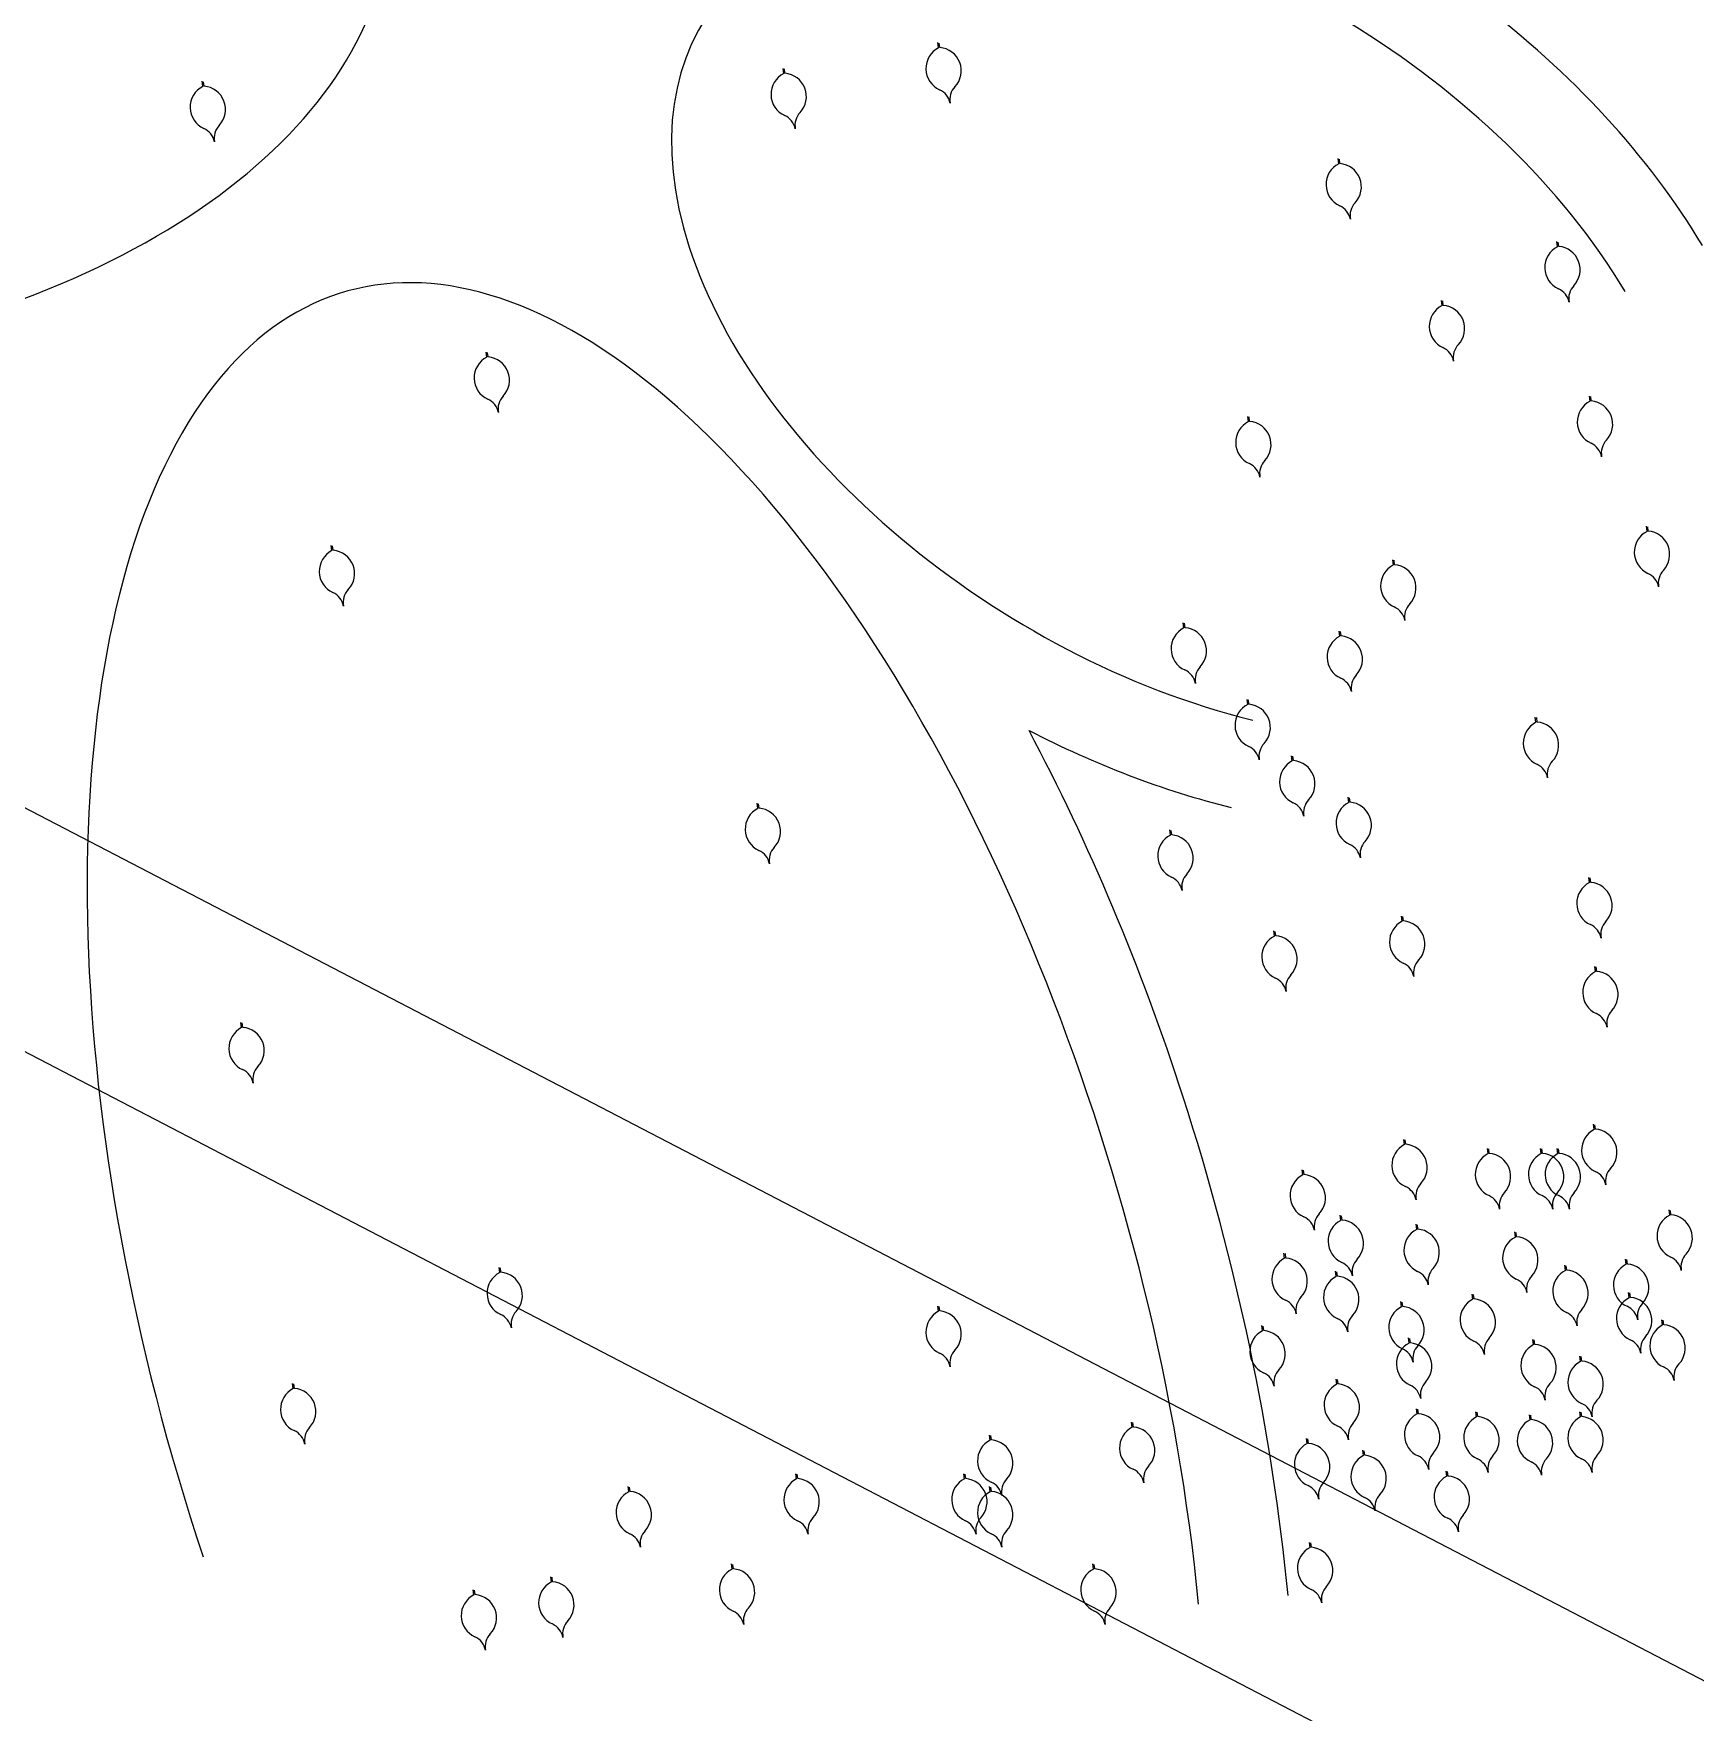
# Model space of a CAD drawing. Extents: x 3907.4 to 3911.57, y -3054.42 to -3053.7.
# Drawn here: x 3907.71505 to 3907.72273, y -3054.05795 to -3054.05019 of the extents above; entities that cross this region are included whole.
import ezdxf

# ---------------------------------------------------------------- set-up
doc = ezdxf.new("R2010")
doc.units = 0
doc.header["$LTSCALE"] = 2
doc.header["$MEASUREMENT"] = 0
doc.layers.add('ARAZİ', color=7, linetype='CONTINUOUS')
doc.layers.add('AĞAÇ', color=9, linetype='CONTINUOUS')

msp = doc.modelspace()

# ---------------------------------------------------------------- linework, layer by layer
at = {"layer": 'ARAZİ', "color": 7}
msp.add_line((3907.739140695352, -3054.067443851288), (3907.510184273352, -3053.948353011288), dxfattribs=at)
at = {"layer": 'ARAZİ'}
msp.add_line((3907.664889091847, -3054.027694965346), (3907.73865391409, -3054.06606346607), dxfattribs=at)
at = {"layer": 'AĞAÇ'}
for p, q in [((3907.719236073264, -3054.050252649279), (3907.719233048989, -3054.050228819986)), ((3907.719241857309, -3054.050251507023), (3907.719239260134, -3054.050231042997)), ((3907.718520300162, -3054.050371857955), (3907.718517275886, -3054.050348028662)), ((3907.718526084207, -3054.050370715699), (3907.718523487031, -3054.050350251673)), ((3907.715836150474, -3054.050431462358), (3907.715833126199, -3054.050407633065)), ((3907.71584193452, -3054.050430320101), (3907.715839337344, -3054.050409856075)), ((3907.721085154111, -3054.050789088646), (3907.721082129835, -3054.050765259352)), ((3907.721090938156, -3054.050787946389), (3907.72108834098, -3054.050767482363)), ((3907.722095923949, -3054.05117248381), (3907.722092899674, -3054.051148654517)), ((3907.722101707995, -3054.051171341554), (3907.722099110819, -3054.051150877528)), ((3907.7215623364, -3054.051444736687), (3907.721559312125, -3054.051420907394)), ((3907.721568120445, -3054.051443594431), (3907.72156552327, -3054.051423130405)), ((3907.717148401384, -3054.0516831543), (3907.717145377108, -3054.051659325007)), ((3907.717154185429, -3054.051682012044), (3907.717151588253, -3054.051661548018)), ((3907.722246429915, -3054.051886866344), (3907.72224340564, -3054.051863037051)), ((3907.72225221396, -3054.051885724088), (3907.722249616785, -3054.051865260062)), ((3907.720667619912, -3054.051981176185), (3907.720664595636, -3054.051957346891)), ((3907.720673403957, -3054.051980033928), (3907.720670806781, -3054.051959569902)), ((3907.722509814968, -3054.052488451498), (3907.722506790693, -3054.052464622205)), ((3907.722515599014, -3054.052487309241), (3907.722513001838, -3054.052466845216)), ((3907.716432628281, -3054.052577219823), (3907.716429604005, -3054.05255339053)), ((3907.716438412326, -3054.052576077567), (3907.716435815151, -3054.052555613541)), ((3907.721337449041, -3054.052643824964), (3907.721334424766, -3054.052619995671)), ((3907.721343233086, -3054.052642682708), (3907.721340635911, -3054.052622218682)), ((3907.720369381008, -3054.052934846111), (3907.720366356733, -3054.052911016818)), ((3907.720375165054, -3054.052933703855), (3907.720372567878, -3054.052913239829)), ((3907.721090250714, -3054.052973182738), (3907.721087226439, -3054.052949353445)), ((3907.72109603476, -3054.052972040482), (3907.721093437584, -3054.052951576456)), ((3907.720664520411, -3054.053288817413), (3907.720661496135, -3054.05326498812)), ((3907.720670304455, -3054.053287675156), (3907.72066770728, -3054.05326721113)), ((3907.721996644358, -3054.053371156921), (3907.721993620082, -3054.053347327628)), ((3907.722002428403, -3054.053370014665), (3907.721999831228, -3054.053349550639)), ((3907.720870518795, -3054.053549559168), (3907.720867494519, -3054.053525729876)), ((3907.72087630284, -3054.053548416912), (3907.720873705664, -3054.053527952886)), ((3907.718401004645, -3054.053769307362), (3907.718397980369, -3054.053745478069)), ((3907.71840678869, -3054.053768165106), (3907.718404191514, -3054.05374770108)), ((3907.721131450436, -3054.053741684515), (3907.72112842616, -3054.053717855222)), ((3907.72113723448, -3054.053740542259), (3907.721134637305, -3054.053720078233)), ((3907.720307456234, -3054.053892640303), (3907.720304431959, -3054.05386881101)), ((3907.72031324028, -3054.053891498047), (3907.720310643104, -3054.053871034021)), ((3907.722243842463, -3054.054112212108), (3907.722240818188, -3054.054088382815)), ((3907.722249626509, -3054.054111069852), (3907.722247029333, -3054.054090605826)), ((3907.721378648541, -3054.054290614356), (3907.721375624265, -3054.054266785062)), ((3907.721384432586, -3054.054289472099), (3907.721381835411, -3054.054269008073)), ((3907.720788119574, -3054.054359230634), (3907.720785095298, -3054.054335401342)), ((3907.720793903619, -3054.054358088378), (3907.720791306444, -3054.054337624352)), ((3907.722271309091, -3054.054523909521), (3907.722268284816, -3054.054500080229)), ((3907.722277093137, -3054.054522767265), (3907.722274495961, -3054.054502303239)), ((3907.716015093861, -3054.054782581823), (3907.716012069585, -3054.05475875253)), ((3907.716020877906, -3054.054781439566), (3907.71601828073, -3054.05476097554)), ((3907.722266043279, -3054.055253199138), (3907.722263019004, -3054.055229369845)), ((3907.722271827324, -3054.055252056882), (3907.722269230149, -3054.055231592856)), ((3907.721389306242, -3054.055323287062), (3907.721386281967, -3054.055299457768)), ((3907.721395090287, -3054.055322144805), (3907.721392493112, -3054.055301680779)), ((3907.72177507061, -3054.055365339868), (3907.721772046334, -3054.055341510575)), ((3907.722020556944, -3054.055365339868), (3907.722017532669, -3054.055341510575)), ((3907.722097709818, -3054.055365339868), (3907.722094685542, -3054.055341510575)), ((3907.721780854654, -3054.055364197612), (3907.721778257479, -3054.055343733586)), ((3907.722026340989, -3054.055364197612), (3907.722023743814, -3054.055343733586)), ((3907.722103493863, -3054.055364197612), (3907.722100896687, -3054.055343733586)), ((3907.720919375366, -3054.055463462908), (3907.72091635109, -3054.055439633615)), ((3907.72092515941, -3054.055462320652), (3907.720922562235, -3054.055441856626)), ((3907.721094722684, -3054.055673726678), (3907.721091698409, -3054.055649897385)), ((3907.72110050673, -3054.055672584422), (3907.721097909554, -3054.055652120396)), ((3907.722614639953, -3054.055649215662), (3907.722611615678, -3054.055625386369)), ((3907.722620423998, -3054.055648073406), (3907.722617826823, -3054.05562760938)), ((3907.721445417544, -3054.055715779485), (3907.721442393268, -3054.055691950191)), ((3907.721451201588, -3054.055714637228), (3907.721448604413, -3054.055694173202)), ((3907.721901320705, -3054.055750823446), (3907.72189829643, -3054.055726994153)), ((3907.721907104751, -3054.05574968119), (3907.721904507575, -3054.055729217164)), ((3907.720835208635, -3054.055848946618), (3907.720832184359, -3054.055825117324)), ((3907.72084099268, -3054.055847804361), (3907.720838395504, -3054.055827340335)), ((3907.722132779326, -3054.055905016982), (3907.72212975505, -3054.055881187689)), ((3907.722138563371, -3054.055903874726), (3907.722135966195, -3054.0558834107)), ((3907.722413335169, -3054.055876981734), (3907.722410310893, -3054.055853152441)), ((3907.722419119214, -3054.055875839478), (3907.722416522038, -3054.055855375452)), ((3907.717208049253, -3054.055915064959), (3907.717205024977, -3054.055891235666)), ((3907.717213833298, -3054.055913922703), (3907.717211236122, -3054.055893458677)), ((3907.721073680891, -3054.055933052099), (3907.721070656616, -3054.055909222806)), ((3907.721079464936, -3054.055931909843), (3907.721076867761, -3054.055911445817)), ((3907.721704931593, -3054.056038183984), (3907.721701907318, -3054.056014354691)), ((3907.721710715638, -3054.056037041728), (3907.721708118463, -3054.056016577702)), ((3907.722427362884, -3054.056031175271), (3907.722424338608, -3054.056007345977)), ((3907.722433146929, -3054.056030033014), (3907.722430549753, -3054.056009568988)), ((3907.719236073264, -3054.056093878037), (3907.719233048989, -3054.056070048744)), ((3907.719241857309, -3054.056092735781), (3907.719239260134, -3054.056072271755)), ((3907.721375278527, -3054.056073227946), (3907.721372254252, -3054.056049398653)), ((3907.721381062573, -3054.05607208569), (3907.721378465397, -3054.056051621664)), ((3907.720733186539, -3054.056184422273), (3907.720730162263, -3054.05616059298)), ((3907.720738970584, -3054.056183280017), (3907.720736373408, -3054.056162815991)), ((3907.72258166863, -3054.056157333428), (3907.722578644355, -3054.056133504135)), ((3907.722587452675, -3054.056156191172), (3907.7225848555, -3054.056135727146)), ((3907.721410348036, -3054.056241439041), (3907.72140732376, -3054.056217609747)), ((3907.721416132081, -3054.056240296784), (3907.721413534905, -3054.056219832758)), ((3907.721985487437, -3054.056248447755), (3907.721982463161, -3054.056224618461)), ((3907.721991271481, -3054.056247305498), (3907.721988674306, -3054.056226841472)), ((3907.722202918342, -3054.056325544522), (3907.722199894066, -3054.056301715229)), ((3907.722208702387, -3054.056324402266), (3907.722206105212, -3054.05630393824)), ((3907.716253684895, -3054.056451504325), (3907.716250660619, -3054.056427675032)), ((3907.7210765174, -3054.056431440669), (3907.721073493125, -3054.056407611376)), ((3907.721082301445, -3054.056430298413), (3907.72107970427, -3054.056409834387)), ((3907.71625946894, -3054.056450362069), (3907.716256871764, -3054.056429898043)), ((3907.721447314891, -3054.056568673096), (3907.721444290615, -3054.056544843803)), ((3907.721453098935, -3054.05656753084), (3907.72145050176, -3054.056547066814)), ((3907.721721979624, -3054.056582396326), (3907.721718955348, -3054.056558567033)), ((3907.721727763669, -3054.056581254069), (3907.721725166494, -3054.056560790043)), ((3907.72196917773, -3054.056596119556), (3907.721966153454, -3054.056572290262)), ((3907.721974961775, -3054.056594977299), (3907.721972364599, -3054.056574513274)), ((3907.722202642742, -3054.056582396326), (3907.722199618467, -3054.056558567033)), ((3907.722208426787, -3054.056581254069), (3907.722205829612, -3054.056560790043)), ((3907.720130789974, -3054.056630317404), (3907.720127765699, -3054.05660648811)), ((3907.720136574019, -3054.056629175147), (3907.720133976844, -3054.056608711121)), ((3907.71947466452, -3054.056689921807), (3907.719471640244, -3054.056666092513)), ((3907.719480448565, -3054.05668877955), (3907.719477851389, -3054.056668315524)), ((3907.720939185144, -3054.056705905524), (3907.720936160868, -3054.056682076231)), ((3907.720944969189, -3054.056704763268), (3907.720942372014, -3054.056684299242)), ((3907.721200116564, -3054.056760798573), (3907.721197092288, -3054.05673696928)), ((3907.721205900609, -3054.056759656317), (3907.721203303433, -3054.056739192291)), ((3907.71857994781, -3054.056868734885), (3907.718576923534, -3054.056844905592)), ((3907.718585731855, -3054.056867592629), (3907.718583134679, -3054.056847128603)), ((3907.719355369003, -3054.056868734885), (3907.719352344727, -3054.056844905592)), ((3907.719361153047, -3054.056867592629), (3907.719358555872, -3054.056847128603)), ((3907.721584647147, -3054.056856861312), (3907.721581622871, -3054.056833032018)), ((3907.721590431192, -3054.056855719055), (3907.721587834016, -3054.056835255029)), ((3907.717804526838, -3054.056928339288), (3907.717801502562, -3054.056904509995)), ((3907.717810310883, -3054.056927197032), (3907.717807713708, -3054.056906733006)), ((3907.71947466452, -3054.056928339288), (3907.719471640244, -3054.056904509995)), ((3907.719480448565, -3054.056927197032), (3907.719477851389, -3054.056906733006)), ((3907.720952918237, -3054.057186219216), (3907.720949893961, -3054.057162389923)), ((3907.720958702282, -3054.05718507696), (3907.720956105107, -3054.057164612934)), ((3907.718281709127, -3054.057285965576), (3907.718278684852, -3054.057262136283)), ((3907.718287493173, -3054.05728482332), (3907.718284895997, -3054.057264359294)), ((3907.719951846588, -3054.057285965576), (3907.719948822312, -3054.057262136283)), ((3907.719957630633, -3054.05728482332), (3907.719955033458, -3054.057264359294)), ((3907.717446640287, -3054.057345569979), (3907.717443616011, -3054.057321740686)), ((3907.717452424332, -3054.057344427723), (3907.717449827157, -3054.057323963697)), ((3907.717088753736, -3054.057405174251), (3907.71708572946, -3054.057381344958)), ((3907.717094537781, -3054.057404031995), (3907.717091940605, -3054.057383567969))]:
    msp.add_line(p, q, dxfattribs=at)
for centre, radius, start, end in [((3907.719285138073, -3054.050348670024), 0.0001078301389786131, 117.0661848723325, 245.5617558112027), ((3907.719232977455, -3054.05035897091), 0.0001078301389786131, 316.7807498823022, 85.276320846058), ((3907.718569364971, -3054.050467878699), 0.0001078301389786131, 117.0661848723325, 245.5617558112027), ((3907.718517204353, -3054.050478179586), 0.0001078301389786131, 316.7807498823022, 85.276320846058), ((3907.715885215284, -3054.050527483102), 0.0001078301389786131, 117.0661848723325, 245.5617558112027), ((3907.715833054665, -3054.050537783989), 0.0001078301389786131, 316.7807498823022, 85.276320846058), ((3907.719204675745, -3054.050525733992), 8.665851140014274e-05, 11.1712527772592, 65.56175581120272), ((3907.719374708841, -3054.050492155179), 8.665851140014274e-05, 136.7807498823022, 191.1712527772592), ((3907.718488902642, -3054.050644942667), 8.665851140014274e-05, 11.1712527772592, 65.56175581120272), ((3907.718658935738, -3054.050611363855), 8.665851140014274e-05, 136.7807498823022, 191.1712527772592), ((3907.715804752955, -3054.05070454707), 8.665851140014274e-05, 11.1712527772592, 65.56175581120272), ((3907.715974786051, -3054.050670968258), 8.665851140014274e-05, 136.7807498823022, 191.1712527772592), ((3907.72113421892, -3054.05088510939), 0.0001078301389786131, 117.0661848723325, 245.5617558112027), ((3907.721082058302, -3054.050895410277), 0.0001078301389786131, 316.7807498823022, 85.276320846058), ((3907.721053756591, -3054.051062173358), 8.665851140014274e-05, 11.1712527772592, 65.56175581120272), ((3907.721223789687, -3054.051028594546), 8.665851140014274e-05, 136.7807498823022, 191.1712527772592), ((3907.722144988758, -3054.051268504555), 0.0001078301389786131, 117.0661848723325, 245.5617558112027), ((3907.72209282814, -3054.051278805441), 0.0001078301389786131, 316.7807498823022, 85.276320846058), ((3907.72206452643, -3054.051445568522), 8.665851140014274e-05, 11.1712527772592, 65.56175581120272), ((3907.722234559526, -3054.05141198971), 8.665851140014274e-05, 136.7807498823022, 191.1712527772592), ((3907.721611401209, -3054.051540757432), 0.0001078301389786131, 117.0661848723325, 245.5617558112027), ((3907.721559240591, -3054.051551058319), 0.0001078301389786131, 316.7807498823022, 85.276320846058), ((3907.717197466193, -3054.051779175044), 0.0001078301389786131, 117.0661848723325, 245.5617558112027), ((3907.717145305574, -3054.051789475931), 0.0001078301389786131, 316.7807498823022, 85.276320846058), ((3907.721530938881, -3054.0517178214), 8.665851140014274e-05, 11.1712527772592, 65.56175581120272), ((3907.721700971977, -3054.051684242587), 8.665851140014274e-05, 136.7807498823022, 191.1712527772592), ((3907.717117003864, -3054.051956239012), 8.665851140014274e-05, 11.1712527772592, 65.56175581120272), ((3907.71728703696, -3054.0519226602), 8.665851140014274e-05, 136.7807498823022, 191.1712527772592), ((3907.722295494724, -3054.051982887088), 0.0001078301389786131, 117.0661848723325, 245.5617558112027), ((3907.722243334106, -3054.051993187975), 0.0001078301389786131, 316.7807498823022, 85.276320846058), ((3907.720716684721, -3054.052077196929), 0.0001078301389786131, 117.0661848723325, 245.5617558112027), ((3907.720664524103, -3054.052087497816), 0.0001078301389786131, 316.7807498823022, 85.276320846058), ((3907.722215032396, -3054.052159951056), 8.665851140014274e-05, 11.1712527772592, 65.56175581120272), ((3907.722385065492, -3054.052126372244), 8.665851140014274e-05, 136.7807498823022, 191.1712527772592), ((3907.720636222392, -3054.052254260897), 8.665851140014274e-05, 11.1712527772592, 65.56175581120272), ((3907.720806255488, -3054.052220682085), 8.665851140014274e-05, 136.7807498823022, 191.1712527772592), ((3907.722558879777, -3054.052584472242), 0.0001078301389786131, 117.0661848723325, 245.5617558112027), ((3907.722506719159, -3054.052594773129), 0.0001078301389786131, 316.7807498823022, 85.276320846058), ((3907.71648169309, -3054.052673240568), 0.0001078301389786131, 117.0661848723325, 245.5617558112027), ((3907.716429532472, -3054.052683541454), 0.0001078301389786131, 316.7807498823022, 85.276320846058), ((3907.72138651385, -3054.052739845709), 0.0001078301389786131, 117.0661848723325, 245.5617558112027), ((3907.721334353232, -3054.052750146595), 0.0001078301389786131, 316.7807498823022, 85.276320846058), ((3907.722478417449, -3054.05276153621), 8.665851140014274e-05, 11.1712527772592, 65.56175581120272), ((3907.722648450545, -3054.052727957398), 8.665851140014274e-05, 136.7807498823022, 191.1712527772592), ((3907.716401230762, -3054.052850304536), 8.665851140014274e-05, 11.1712527772592, 65.56175581120272), ((3907.716571263858, -3054.052816725723), 8.665851140014274e-05, 136.7807498823022, 191.1712527772592), ((3907.721306051521, -3054.052916909677), 8.665851140014274e-05, 11.1712527772592, 65.56175581120272), ((3907.721476084617, -3054.052883330864), 8.665851140014274e-05, 136.7807498823022, 191.1712527772592), ((3907.720418445817, -3054.053030866856), 0.0001078301389786131, 117.0661848723325, 245.5617558112027), ((3907.720366285199, -3054.053041167742), 0.0001078301389786131, 316.7807498823022, 85.276320846058), ((3907.721139315523, -3054.053069203482), 0.0001078301389786131, 117.0661848723325, 245.5617558112027), ((3907.721087154905, -3054.053079504369), 0.0001078301389786131, 316.7807498823022, 85.276320846058), ((3907.720337983489, -3054.053207930824), 8.665851140014274e-05, 11.1712527772592, 65.56175581120272), ((3907.720508016585, -3054.053174352011), 8.665851140014274e-05, 136.7807498823022, 191.1712527772592), ((3907.721058853195, -3054.053246267451), 8.665851140014274e-05, 11.1712527772592, 65.56175581120272), ((3907.721228886291, -3054.053212688638), 8.665851140014274e-05, 136.7807498823022, 191.1712527772592), ((3907.72071358522, -3054.053384838157), 0.0001078301389786131, 117.0661848723325, 245.5617558112027), ((3907.720661424602, -3054.053395139043), 0.0001078301389786131, 316.7807498823022, 85.276320846058), ((3907.722045709167, -3054.053467177666), 0.0001078301389786131, 117.0661848723325, 245.5617558112027), ((3907.721993548549, -3054.053477478552), 0.0001078301389786131, 316.7807498823022, 85.276320846058), ((3907.720803155987, -3054.053528323313), 8.665851140014274e-05, 136.7807498823022, 191.1712527772592), ((3907.720633122891, -3054.053561902125), 8.665851140014274e-05, 11.1712527772592, 65.56175581120272), ((3907.720919583604, -3054.053645579913), 0.0001078301389786131, 117.0661848723325, 245.5617558112027), ((3907.720867422986, -3054.0536558808), 0.0001078301389786131, 316.7807498823022, 85.276320846058), ((3907.722135279934, -3054.053610662821), 8.665851140014274e-05, 136.7807498823022, 191.1712527772592), ((3907.721965246838, -3054.053644241634), 8.665851140014274e-05, 11.1712527772592, 65.56175581120272), ((3907.718450069454, -3054.053865328107), 0.0001078301389786131, 117.0661848723325, 245.5617558112027), ((3907.718397908836, -3054.053875628993), 0.0001078301389786131, 316.7807498823022, 85.276320846058), ((3907.720839121275, -3054.053822643881), 8.665851140014274e-05, 11.1712527772592, 65.56175581120272), ((3907.721009154371, -3054.053789065068), 8.665851140014274e-05, 136.7807498823022, 191.1712527772592), ((3907.721180515245, -3054.053837705259), 0.0001078301389786131, 117.0661848723325, 245.5617558112027), ((3907.721128354627, -3054.053848006146), 0.0001078301389786131, 316.7807498823022, 85.276320846058), ((3907.720356521044, -3054.053988661047), 0.0001078301389786131, 117.0661848723325, 245.5617558112027), ((3907.720304360425, -3054.053998961934), 0.0001078301389786131, 316.7807498823022, 85.276320846058), ((3907.721100052916, -3054.054014769227), 8.665851140014274e-05, 11.1712527772592, 65.56175581120272), ((3907.721270086012, -3054.053981190415), 8.665851140014274e-05, 136.7807498823022, 191.1712527772592), ((3907.718369607125, -3054.054042392075), 8.665851140014274e-05, 11.1712527772592, 65.56175581120272), ((3907.718539640221, -3054.054008813262), 8.665851140014274e-05, 136.7807498823022, 191.1712527772592), ((3907.720276058715, -3054.054165725015), 8.665851140014274e-05, 11.1712527772592, 65.56175581120272), ((3907.720446091811, -3054.054132146203), 8.665851140014274e-05, 136.7807498823022, 191.1712527772592), ((3907.722292907272, -3054.054208232853), 0.0001078301389786131, 117.0661848723325, 245.5617558112027), ((3907.722240746654, -3054.054218533739), 0.0001078301389786131, 316.7807498823022, 85.276320846058), ((3907.72142771335, -3054.0543866351), 0.0001078301389786131, 117.0661848723325, 245.5617558112027), ((3907.721375552732, -3054.054396935986), 0.0001078301389786131, 316.7807498823022, 85.276320846058), ((3907.722212444944, -3054.054385296821), 8.665851140014274e-05, 11.1712527772592, 65.56175581120272), ((3907.722382478039, -3054.054351718008), 8.665851140014274e-05, 136.7807498823022, 191.1712527772592), ((3907.720837184383, -3054.054455251379), 0.0001078301389786131, 117.0661848723325, 245.5617558112027), ((3907.720785023765, -3054.054465552266), 0.0001078301389786131, 316.7807498823022, 85.276320846058), ((3907.721347251022, -3054.054563699068), 8.665851140014274e-05, 11.1712527772592, 65.56175581120272), ((3907.721517284117, -3054.054530120256), 8.665851140014274e-05, 136.7807498823022, 191.1712527772592), ((3907.720756722054, -3054.054632315347), 8.665851140014274e-05, 11.1712527772592, 65.56175581120272), ((3907.72092675515, -3054.054598736534), 8.665851140014274e-05, 136.7807498823022, 191.1712527772592), ((3907.7223203739, -3054.054619930266), 0.0001078301389786131, 117.0661848723325, 245.5617558112027), ((3907.722268213282, -3054.054630231152), 0.0001078301389786131, 316.7807498823022, 85.276320846058), ((3907.722239911572, -3054.054796994234), 8.665851140014274e-05, 11.1712527772592, 65.56175581120272), ((3907.722409944668, -3054.054763415421), 8.665851140014274e-05, 136.7807498823022, 191.1712527772592), ((3907.71606415867, -3054.054878602567), 0.0001078301389786131, 117.0661848723325, 245.5617558112027), ((3907.716011998052, -3054.054888903454), 0.0001078301389786131, 316.7807498823022, 85.276320846058), ((3907.715983696341, -3054.055055666535), 8.665851140014274e-05, 11.1712527772592, 65.56175581120272), ((3907.716153729437, -3054.055022087723), 8.665851140014274e-05, 136.7807498823022, 191.1712527772592), ((3907.722315108088, -3054.055349219883), 0.0001078301389786131, 117.0661848723325, 245.5617558112027), ((3907.72226294747, -3054.055359520769), 0.0001078301389786131, 316.7807498823022, 85.276320846058), ((3907.721438371052, -3054.055419307806), 0.0001078301389786131, 117.0661848723325, 245.5617558112027), ((3907.721386210433, -3054.055429608693), 0.0001078301389786131, 316.7807498823022, 85.276320846058), ((3907.721824135419, -3054.055461360612), 0.0001078301389786131, 117.0661848723325, 245.5617558112027), ((3907.7217719748, -3054.055471661499), 0.0001078301389786131, 316.7807498823022, 85.276320846058), ((3907.722069621754, -3054.055461360612), 0.0001078301389786131, 117.0661848723325, 245.5617558112027), ((3907.722017461135, -3054.055471661499), 0.0001078301389786131, 316.7807498823022, 85.276320846058), ((3907.722146774627, -3054.055461360612), 0.0001078301389786131, 117.0661848723325, 245.5617558112027), ((3907.722094614009, -3054.055471661499), 0.0001078301389786131, 316.7807498823022, 85.276320846058), ((3907.720968440175, -3054.055559483653), 0.0001078301389786131, 117.0661848723325, 245.5617558112027), ((3907.720916279557, -3054.055569784539), 0.0001078301389786131, 316.7807498823022, 85.276320846058), ((3907.72223464576, -3054.055526283851), 8.665851140014274e-05, 11.1712527772592, 65.56175581120272), ((3907.722404678856, -3054.055492705038), 8.665851140014274e-05, 136.7807498823022, 191.1712527772592), ((3907.721357908722, -3054.055596371774), 8.665851140014274e-05, 11.1712527772592, 65.56175581120272), ((3907.721527941819, -3054.055562792962), 8.665851140014274e-05, 136.7807498823022, 191.1712527772592), ((3907.72174367309, -3054.05563842458), 8.665851140014274e-05, 11.1712527772592, 65.56175581120272), ((3907.721913706186, -3054.055604845768), 8.665851140014274e-05, 136.7807498823022, 191.1712527772592), ((3907.721989159425, -3054.05563842458), 8.665851140014274e-05, 11.1712527772592, 65.56175581120272), ((3907.722159192521, -3054.055604845768), 8.665851140014274e-05, 136.7807498823022, 191.1712527772592), ((3907.722066312298, -3054.05563842458), 8.665851140014274e-05, 11.1712527772592, 65.56175581120272), ((3907.722236345394, -3054.055604845768), 8.665851140014274e-05, 136.7807498823022, 191.1712527772592), ((3907.721058010942, -3054.055702968808), 8.665851140014274e-05, 136.7807498823022, 191.1712527772592), ((3907.722663704762, -3054.055745236406), 0.0001078301389786131, 117.0661848723325, 245.5617558112027), ((3907.722611544144, -3054.055755537293), 0.0001078301389786131, 316.7807498823022, 85.276320846058), ((3907.720887977846, -3054.055736547621), 8.665851140014274e-05, 11.1712527772592, 65.56175581120272), ((3907.721143787493, -3054.055769747423), 0.0001078301389786131, 117.0661848723325, 245.5617558112027), ((3907.721091626875, -3054.055780048309), 0.0001078301389786131, 316.7807498823022, 85.276320846058), ((3907.721494482353, -3054.055811800229), 0.0001078301389786131, 117.0661848723325, 245.5617558112027), ((3907.721442321735, -3054.055822101116), 0.0001078301389786131, 316.7807498823022, 85.276320846058), ((3907.721950385514, -3054.055846844191), 0.0001078301389786131, 117.0661848723325, 245.5617558112027), ((3907.721898224896, -3054.055857145077), 0.0001078301389786131, 316.7807498823022, 85.276320846058), ((3907.720884273444, -3054.055944967362), 0.0001078301389786131, 117.0661848723325, 245.5617558112027), ((3907.720832112826, -3054.055955268248), 0.0001078301389786131, 316.7807498823022, 85.276320846058), ((3907.721063325165, -3054.055946811391), 8.665851140014274e-05, 11.1712527772592, 65.56175581120272), ((3907.721233358261, -3054.055913232578), 8.665851140014274e-05, 136.7807498823022, 191.1712527772592), ((3907.722462399978, -3054.055973002479), 0.0001078301389786131, 117.0661848723325, 245.5617558112027), ((3907.72241023936, -3054.055983303365), 0.0001078301389786131, 316.7807498823022, 85.276320846058), ((3907.722583242434, -3054.055922300375), 8.665851140014274e-05, 11.1712527772592, 65.56175581120272), ((3907.72275327553, -3054.055888721562), 8.665851140014274e-05, 136.7807498823022, 191.1712527772592), ((3907.717257114062, -3054.056011085703), 0.0001078301389786131, 117.0661848723325, 245.5617558112027), ((3907.717204953444, -3054.05602138659), 0.0001078301389786131, 316.7807498823022, 85.276320846058), ((3907.7211227457, -3054.056029072844), 0.0001078301389786131, 117.0661848723325, 245.5617558112027), ((3907.721070585082, -3054.05603937373), 0.0001078301389786131, 316.7807498823022, 85.276320846058), ((3907.721414020024, -3054.055988864197), 8.665851140014274e-05, 11.1712527772592, 65.56175581120272), ((3907.72158405312, -3054.055955285385), 8.665851140014274e-05, 136.7807498823022, 191.1712527772592), ((3907.721869923186, -3054.056023908159), 8.665851140014274e-05, 11.1712527772592, 65.56175581120272), ((3907.722039956282, -3054.055990329346), 8.665851140014274e-05, 136.7807498823022, 191.1712527772592), ((3907.722181844135, -3054.056001037727), 0.0001078301389786131, 117.0661848723325, 245.5617558112027), ((3907.722129683517, -3054.056011338613), 0.0001078301389786131, 316.7807498823022, 85.276320846058), ((3907.720973844211, -3054.056088452518), 8.665851140014274e-05, 136.7807498823022, 191.1712527772592), ((3907.721753996403, -3054.056134204729), 0.0001078301389786131, 117.0661848723325, 245.5617558112027), ((3907.721701835784, -3054.056144505616), 0.0001078301389786131, 316.7807498823022, 85.276320846058), ((3907.722476427693, -3054.056127196015), 0.0001078301389786131, 117.0661848723325, 245.5617558112027), ((3907.722424267075, -3054.056137496902), 0.0001078301389786131, 316.7807498823022, 85.276320846058), ((3907.717176651733, -3054.056188149671), 8.665851140014274e-05, 11.1712527772592, 65.56175581120272), ((3907.717346684829, -3054.056154570859), 8.665851140014274e-05, 136.7807498823022, 191.1712527772592), ((3907.719285138073, -3054.056189898782), 0.0001078301389786131, 117.0661848723325, 245.5617558112027), ((3907.719232977455, -3054.056200199668), 0.0001078301389786131, 316.7807498823022, 85.276320846058), ((3907.720803811115, -3054.05612203133), 8.665851140014274e-05, 11.1712527772592, 65.56175581120272), ((3907.721212316468, -3054.056172557999), 8.665851140014274e-05, 136.7807498823022, 191.1712527772592), ((3907.721424343337, -3054.05616924869), 0.0001078301389786131, 117.0661848723325, 245.5617558112027), ((3907.721372182718, -3054.056179549577), 0.0001078301389786131, 316.7807498823022, 85.276320846058), ((3907.722101381806, -3054.056178101695), 8.665851140014274e-05, 11.1712527772592, 65.56175581120272), ((3907.722271414902, -3054.056144522882), 8.665851140014274e-05, 136.7807498823022, 191.1712527772592), ((3907.722381937649, -3054.056150066447), 8.665851140014274e-05, 11.1712527772592, 65.56175581120272), ((3907.722551970745, -3054.056116487634), 8.665851140014274e-05, 136.7807498823022, 191.1712527772592), ((3907.720782251348, -3054.056280443018), 0.0001078301389786131, 117.0661848723325, 245.5617558112027), ((3907.720730090729, -3054.056290743904), 0.0001078301389786131, 316.7807498823022, 85.276320846058), ((3907.721042283371, -3054.056206136812), 8.665851140014274e-05, 11.1712527772592, 65.56175581120272), ((3907.722630733439, -3054.056253354172), 0.0001078301389786131, 117.0661848723325, 245.5617558112027), ((3907.722578572821, -3054.056263655059), 0.0001078301389786131, 316.7807498823022, 85.276320846058), ((3907.721459412845, -3054.056337459785), 0.0001078301389786131, 117.0661848723325, 245.5617558112027), ((3907.721343881008, -3054.056346312659), 8.665851140014274e-05, 11.1712527772592, 65.56175581120272), ((3907.721407252227, -3054.056347760672), 0.0001078301389786131, 316.7807498823022, 85.276320846058), ((3907.721513914104, -3054.056312733846), 8.665851140014274e-05, 136.7807498823022, 191.1712527772592), ((3907.721673534073, -3054.056311268697), 8.665851140014274e-05, 11.1712527772592, 65.56175581120272), ((3907.72184356717, -3054.056277689884), 8.665851140014274e-05, 136.7807498823022, 191.1712527772592), ((3907.722034552246, -3054.056344468499), 0.0001078301389786131, 117.0661848723325, 245.5617558112027), ((3907.721982391627, -3054.056354769386), 0.0001078301389786131, 316.7807498823022, 85.276320846058), ((3907.722395965364, -3054.056304259983), 8.665851140014274e-05, 11.1712527772592, 65.56175581120272), ((3907.72256599846, -3054.056270681171), 8.665851140014274e-05, 136.7807498823022, 191.1712527772592), ((3907.719204675745, -3054.05636696275), 8.665851140014274e-05, 11.1712527772592, 65.56175581120272), ((3907.719374708841, -3054.056333383937), 8.665851140014274e-05, 136.7807498823022, 191.1712527772592), ((3907.722251983151, -3054.056421565267), 0.0001078301389786131, 117.0661848723325, 245.5617558112027), ((3907.722199822533, -3054.056431866154), 0.0001078301389786131, 316.7807498823022, 85.276320846058), ((3907.722720304207, -3054.056396839328), 8.665851140014274e-05, 136.7807498823022, 191.1712527772592), ((3907.720701789019, -3054.056457506986), 8.665851140014274e-05, 11.1712527772592, 65.56175581120272), ((3907.720871822115, -3054.056423928173), 8.665851140014274e-05, 136.7807498823022, 191.1712527772592), ((3907.721548983612, -3054.056480944941), 8.665851140014274e-05, 136.7807498823022, 191.1712527772592), ((3907.722124123013, -3054.056487953655), 8.665851140014274e-05, 136.7807498823022, 191.1712527772592), ((3907.722550271111, -3054.05643041814), 8.665851140014274e-05, 11.1712527772592, 65.56175581120272), ((3907.716302749704, -3054.05654752507), 0.0001078301389786131, 117.0661848723325, 245.5617558112027), ((3907.716250589086, -3054.056557825956), 0.0001078301389786131, 316.7807498823022, 85.276320846058), ((3907.721125582209, -3054.056527461413), 0.0001078301389786131, 117.0661848723325, 245.5617558112027), ((3907.721073421591, -3054.0565377623), 0.0001078301389786131, 316.7807498823022, 85.276320846058), ((3907.721378950516, -3054.056514523753), 8.665851140014274e-05, 11.1712527772592, 65.56175581120272), ((3907.721954089917, -3054.056521532467), 8.665851140014274e-05, 11.1712527772592, 65.56175581120272), ((3907.722341553918, -3054.056565050422), 8.665851140014274e-05, 136.7807498823022, 191.1712527772592), ((3907.7214963797, -3054.056664693841), 0.0001078301389786131, 117.0661848723325, 245.5617558112027), ((3907.721444219081, -3054.056674994727), 0.0001078301389786131, 316.7807498823022, 85.276320846058), ((3907.721771044433, -3054.056678417071), 0.0001078301389786131, 117.0661848723325, 245.5617558112027), ((3907.721718883815, -3054.056688717957), 0.0001078301389786131, 316.7807498823022, 85.276320846058), ((3907.722251707551, -3054.056678417071), 0.0001078301389786131, 117.0661848723325, 245.5617558112027), ((3907.722171520822, -3054.056598629235), 8.665851140014274e-05, 11.1712527772592, 65.56175581120272), ((3907.722199546933, -3054.056688717957), 0.0001078301389786131, 316.7807498823022, 85.276320846058), ((3907.716222287375, -3054.056724589037), 8.665851140014274e-05, 11.1712527772592, 65.56175581120272), ((3907.716392320471, -3054.056691010225), 8.665851140014274e-05, 136.7807498823022, 191.1712527772592), ((3907.720179854784, -3054.056726338148), 0.0001078301389786131, 117.0661848723325, 245.5617558112027), ((3907.720127694165, -3054.056736639035), 0.0001078301389786131, 316.7807498823022, 85.276320846058), ((3907.721045119881, -3054.056704525381), 8.665851140014274e-05, 11.1712527772592, 65.56175581120272), ((3907.721215152977, -3054.056670946569), 8.665851140014274e-05, 136.7807498823022, 191.1712527772592), ((3907.722018242539, -3054.0566921403), 0.0001078301389786131, 117.0661848723325, 245.5617558112027), ((3907.721966081921, -3054.056702441187), 0.0001078301389786131, 316.7807498823022, 85.276320846058), ((3907.719523729329, -3054.056785942551), 0.0001078301389786131, 117.0661848723325, 245.5617558112027), ((3907.719471568711, -3054.056796243437), 0.0001078301389786131, 316.7807498823022, 85.276320846058), ((3907.720988249953, -3054.056801926268), 0.0001078301389786131, 117.0661848723325, 245.5617558112027), ((3907.720936089335, -3054.056812227155), 0.0001078301389786131, 316.7807498823022, 85.276320846058), ((3907.720269425551, -3054.056869823304), 8.665851140014274e-05, 136.7807498823022, 191.1712527772592), ((3907.721249181373, -3054.056856819318), 0.0001078301389786131, 117.0661848723325, 245.5617558112027), ((3907.721197020755, -3054.056867120204), 0.0001078301389786131, 316.7807498823022, 85.276320846058), ((3907.721415917371, -3054.056841757809), 8.665851140014274e-05, 11.1712527772592, 65.56175581120272), ((3907.721585950467, -3054.056808178996), 8.665851140014274e-05, 136.7807498823022, 191.1712527772592), ((3907.721690582104, -3054.056855481038), 8.665851140014274e-05, 11.1712527772592, 65.56175581120272), ((3907.721860615201, -3054.056821902226), 8.665851140014274e-05, 136.7807498823022, 191.1712527772592), ((3907.72193778021, -3054.056869204268), 8.665851140014274e-05, 11.1712527772592, 65.56175581120272), ((3907.722107813306, -3054.056835625456), 8.665851140014274e-05, 136.7807498823022, 191.1712527772592), ((3907.722171245222, -3054.056855481038), 8.665851140014274e-05, 11.1712527772592, 65.56175581120272), ((3907.722341278319, -3054.056821902226), 8.665851140014274e-05, 136.7807498823022, 191.1712527772592), ((3907.718629012619, -3054.056964755629), 0.0001078301389786131, 117.0661848723325, 245.5617558112027), ((3907.718576852001, -3054.056975056516), 0.0001078301389786131, 316.7807498823022, 85.276320846058), ((3907.719404433812, -3054.056964755629), 0.0001078301389786131, 117.0661848723325, 245.5617558112027), ((3907.719352273194, -3054.056975056516), 0.0001078301389786131, 316.7807498823022, 85.276320846058), ((3907.719443267, -3054.056963006519), 8.665851140014274e-05, 11.1712527772592, 65.56175581120272), ((3907.719613300096, -3054.056929427707), 8.665851140014274e-05, 136.7807498823022, 191.1712527772592), ((3907.720099392454, -3054.056903402116), 8.665851140014274e-05, 11.1712527772592, 65.56175581120272), ((3907.72107782072, -3054.056945411424), 8.665851140014274e-05, 136.7807498823022, 191.1712527772592), ((3907.721633711956, -3054.056952882056), 0.0001078301389786131, 117.0661848723325, 245.5617558112027), ((3907.721581551338, -3054.056963182943), 0.0001078301389786131, 316.7807498823022, 85.276320846058), ((3907.717853591647, -3054.057024360033), 0.0001078301389786131, 117.0661848723325, 245.5617558112027), ((3907.717801431029, -3054.057034660919), 0.0001078301389786131, 316.7807498823022, 85.276320846058), ((3907.719523729329, -3054.057024360033), 0.0001078301389786131, 117.0661848723325, 245.5617558112027), ((3907.719471568711, -3054.057034660919), 0.0001078301389786131, 316.7807498823022, 85.276320846058), ((3907.720907787625, -3054.056978990236), 8.665851140014274e-05, 11.1712527772592, 65.56175581120272), ((3907.721168719044, -3054.057033883286), 8.665851140014274e-05, 11.1712527772592, 65.56175581120272), ((3907.72133875214, -3054.057000304473), 8.665851140014274e-05, 136.7807498823022, 191.1712527772592), ((3907.718718583386, -3054.057108240785), 8.665851140014274e-05, 136.7807498823022, 191.1712527772592), ((3907.719494004579, -3054.057108240785), 8.665851140014274e-05, 136.7807498823022, 191.1712527772592), ((3907.721723282723, -3054.057096367212), 8.665851140014274e-05, 136.7807498823022, 191.1712527772592), ((3907.717773129319, -3054.057201424001), 8.665851140014274e-05, 11.1712527772592, 65.56175581120272), ((3907.717943162414, -3054.057167845188), 8.665851140014274e-05, 136.7807498823022, 191.1712527772592), ((3907.71854855029, -3054.057141819598), 8.665851140014274e-05, 11.1712527772592, 65.56175581120272), ((3907.719323971483, -3054.057141819598), 8.665851140014274e-05, 11.1712527772592, 65.56175581120272), ((3907.719443267, -3054.057201424001), 8.665851140014274e-05, 11.1712527772592, 65.56175581120272), ((3907.719613300096, -3054.057167845188), 8.665851140014274e-05, 136.7807498823022, 191.1712527772592), ((3907.721553249627, -3054.057129946024), 8.665851140014274e-05, 11.1712527772592, 65.56175581120272), ((3907.721001983046, -3054.05728223996), 0.0001078301389786131, 117.0661848723325, 245.5617558112027), ((3907.720949822428, -3054.057292540847), 0.0001078301389786131, 316.7807498823022, 85.276320846058), ((3907.717495705096, -3054.057441590724), 0.0001078301389786131, 117.0661848723325, 245.5617558112027), ((3907.717443544478, -3054.05745189161), 0.0001078301389786131, 316.7807498823022, 85.276320846058), ((3907.718330773937, -3054.057381986321), 0.0001078301389786131, 117.0661848723325, 245.5617558112027), ((3907.718278613318, -3054.057392287207), 0.0001078301389786131, 316.7807498823022, 85.276320846058), ((3907.720000911397, -3054.057381986321), 0.0001078301389786131, 117.0661848723325, 245.5617558112027), ((3907.719948750779, -3054.057392287207), 0.0001078301389786131, 316.7807498823022, 85.276320846058), ((3907.717137818545, -3054.057501194996), 0.0001078301389786131, 117.0661848723325, 245.5617558112027), ((3907.717085657926, -3054.057511495882), 0.0001078301389786131, 316.7807498823022, 85.276320846058), ((3907.720921520717, -3054.057459303929), 8.665851140014274e-05, 11.1712527772592, 65.56175581120272), ((3907.721091553813, -3054.057425725116), 8.665851140014274e-05, 136.7807498823022, 191.1712527772592), ((3907.718250311608, -3054.057559050289), 8.665851140014274e-05, 11.1712527772592, 65.56175581120272), ((3907.718420344704, -3054.057525471476), 8.665851140014274e-05, 136.7807498823022, 191.1712527772592), ((3907.719920449068, -3054.057559050289), 8.665851140014274e-05, 11.1712527772592, 65.56175581120272), ((3907.720090482164, -3054.057525471476), 8.665851140014274e-05, 136.7807498823022, 191.1712527772592), ((3907.717227389312, -3054.057644680151), 8.665851140014274e-05, 136.7807498823022, 191.1712527772592), ((3907.717415242767, -3054.057618654692), 8.665851140014274e-05, 11.1712527772592, 65.56175581120272), ((3907.717585275863, -3054.057585075879), 8.665851140014274e-05, 136.7807498823022, 191.1712527772592), ((3907.717057356216, -3054.057678258964), 8.665851140014274e-05, 11.1712527772592, 65.56175581120272)]:
    msp.add_arc(centre, radius, start, end, dxfattribs=at)
for centre, major_axis, ratio, start_param, end_param in [((3907.713313346116, -3054.049740920893), (-0.003383028001565466, -0.0001670274042158865), 0.5880621403261972, 0.4591940244092781, 5.844497705079855), ((3907.720355536595, -3054.051513737588), (-0.002194441418463427, 0.00140182164205726), 0.6067314437357755, 4.022185659962814, 8.365355737171225), ((3907.717888855594, -3054.056184065221), (0.00139403522148792, -0.004803733646968861), 0.4538117143470715, 1.175867419146912, 4.798803045057196)]:
    msp.add_ellipse(centre, major_axis=major_axis, ratio=ratio, start_param=start_param, end_param=end_param, dxfattribs=at)
for points, knots in [([(3907.722765613892, -3054.05116657254), (3907.722518393588, -3054.050752186746), (3907.722158133831, -3054.050364481825), (3907.721341736279, -3054.049746754351), (3907.720895849896, -3054.049509895989), (3907.720442892107, -3054.049357244594)], [4.022185659962814, 4.022185659962814, 4.022185659962814, 4.022185659962814, 4.582190704418427, 4.582190704418427, 5.101714599728629, 5.101714599728629, 5.101714599728629, 5.101714599728629]), ([(3907.72085123339, -3054.057408695794), (3907.720779141221, -3054.056656002515), (3907.720611922397, -3054.055863087018), (3907.720172547914, -3054.054504568382), (3907.719930737533, -3054.053929707381), (3907.719653877895, -3054.053408663079)], [1.175867419146911, 1.175867419146911, 1.175867419146911, 1.175867419146911, 1.637624853817183, 1.637624853817183, 2.002398535881805, 2.002398535881805, 2.002398535881805, 2.002398535881805])]:
    msp.add_open_spline(points, degree=3, knots=knots, dxfattribs=at)
msp.add_open_spline([(3907.719653877895, -3054.053408663079), (3907.719957176324, -3054.053565658917), (3907.720273950598, -3054.053687519892), (3907.720588775473, -3054.053764663041)], degree=3, dxfattribs=at)

doc.saveas('drawing.dxf')
